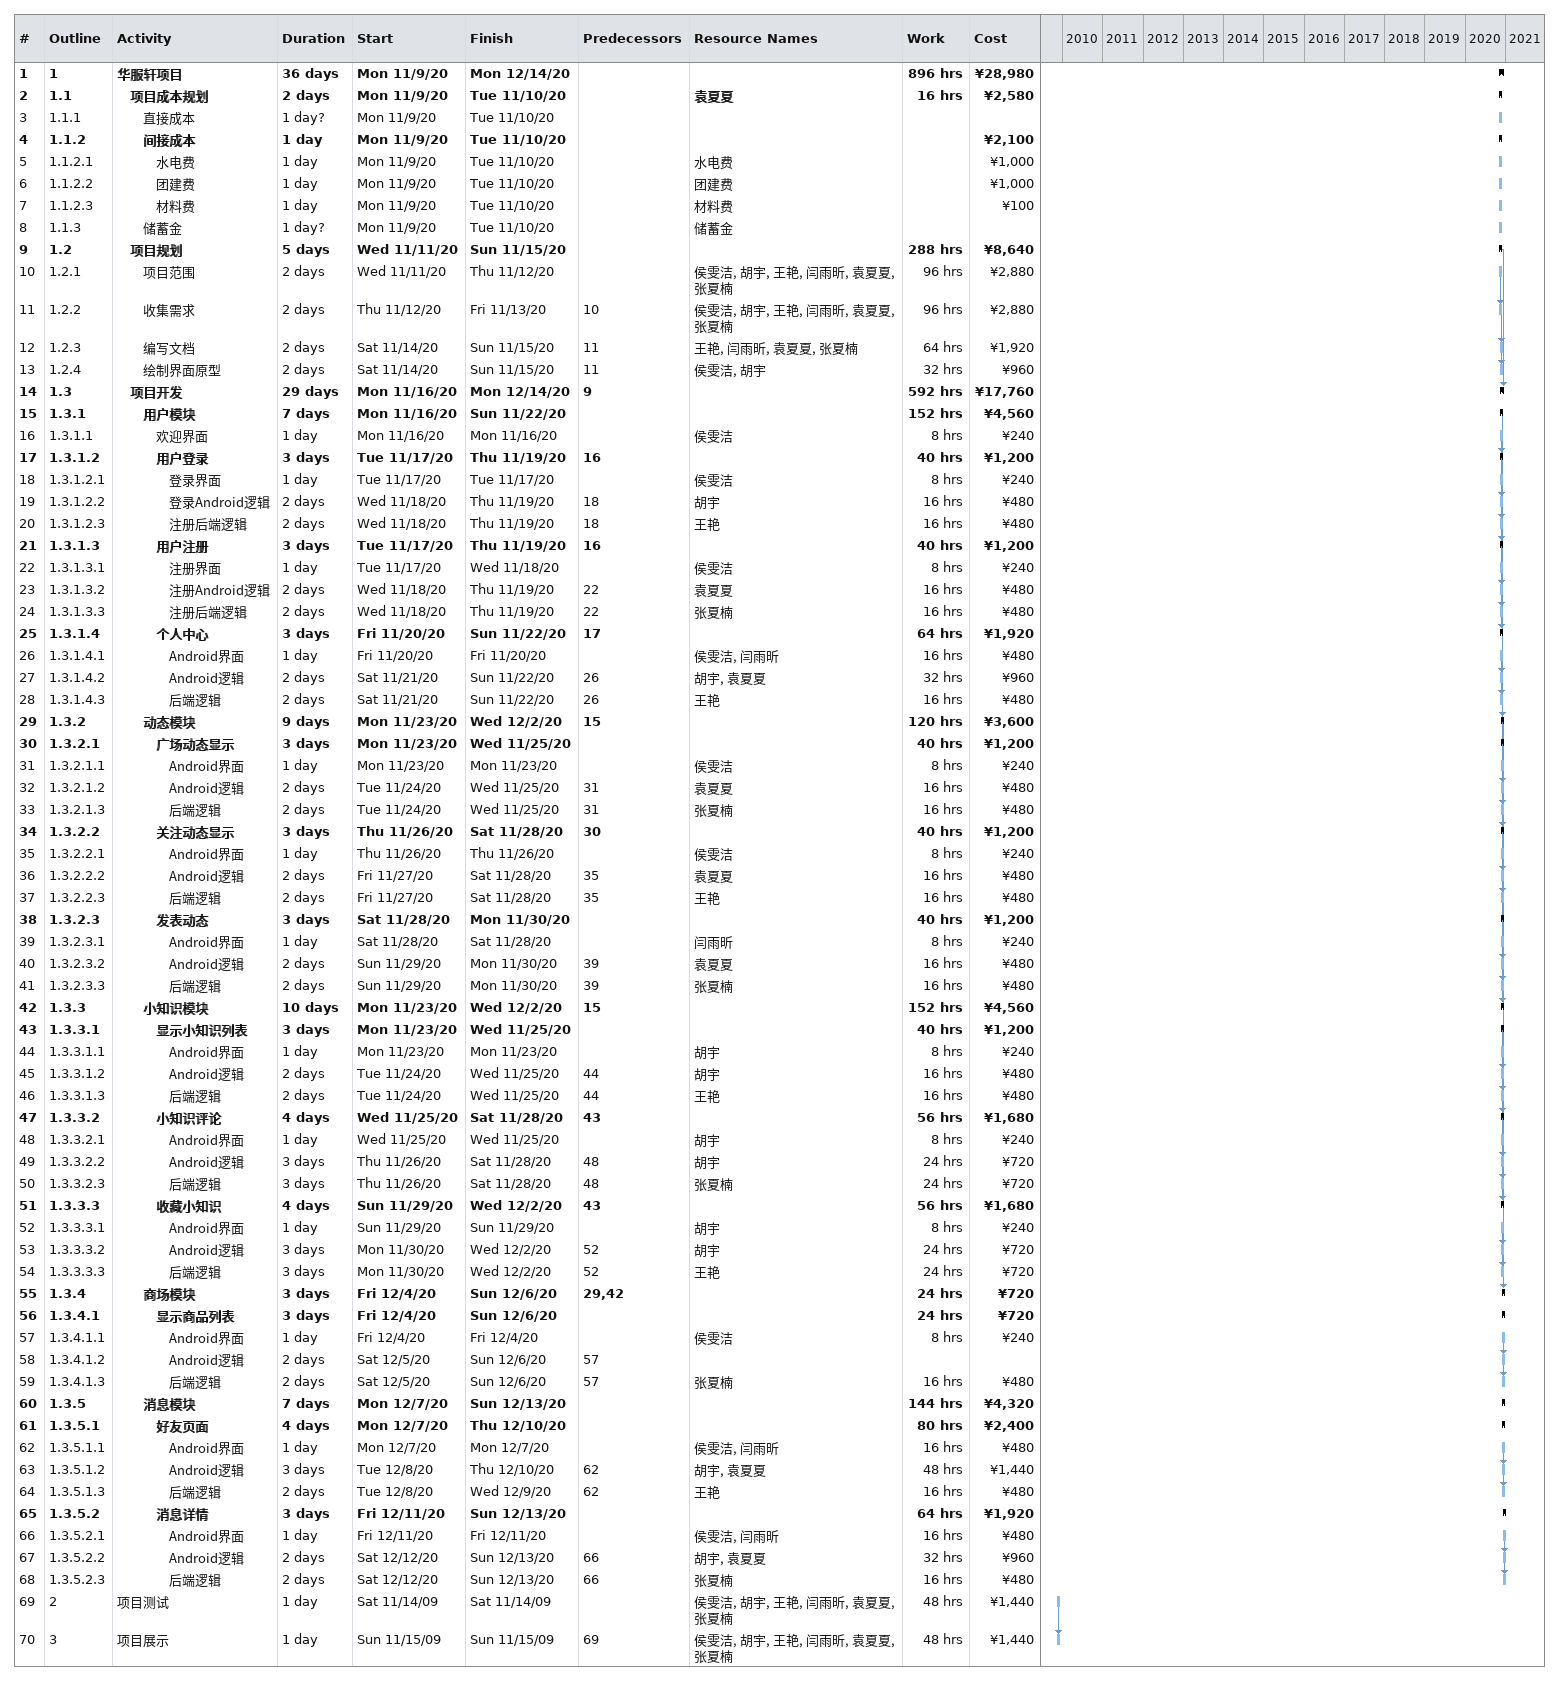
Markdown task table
| ID | WBS | Task | Duration | Start | Finish | Predecessors | Resources | Work (h) | Cost (¥) |
|---|---|---|---|---|---|---|---|---|---|
| 1 | 1 | **华服轩项目** | 36d | 2020-11-09 | 2020-12-14 |  |  | 896 | 28980 |
| 2 | 1.1 | **项目成本规划** | 2d | 2020-11-09 | 2020-11-10 |  | 袁夏夏 | 16 | 2580 |
| 3 | 1.1.1 | 直接成本 | 1d? | 2020-11-09 | 2020-11-10 |  |  |  |  |
| 4 | 1.1.2 | **间接成本** | 1d | 2020-11-09 | 2020-11-10 |  |  |  | 2100 |
| 5 | 1.1.2.1 | 水电费 | 1d | 2020-11-09 | 2020-11-10 |  | 水电费 |  | 1000 |
| 6 | 1.1.2.2 | 团建费 | 1d | 2020-11-09 | 2020-11-10 |  | 团建费 |  | 1000 |
| 7 | 1.1.2.3 | 材料费 | 1d | 2020-11-09 | 2020-11-10 |  | 材料费 |  | 100 |
| 8 | 1.1.3 | 储蓄金 | 1d? | 2020-11-09 | 2020-11-10 |  | 储蓄金 |  |  |
| 9 | 1.2 | **项目规划** | 5d | 2020-11-11 | 2020-11-15 |  |  | 288 | 8640 |
| 10 | 1.2.1 | 项目范围 | 2d | 2020-11-11 | 2020-11-12 |  | 侯雯洁, 胡宇, 王艳, 闫雨昕, 袁夏夏, 张夏楠 | 96 | 2880 |
| 11 | 1.2.2 | 收集需求 | 2d | 2020-11-12 | 2020-11-13 | 10 | 侯雯洁, 胡宇, 王艳, 闫雨昕, 袁夏夏, 张夏楠 | 96 | 2880 |
| 12 | 1.2.3 | 编写文档 | 2d | 2020-11-14 | 2020-11-15 | 11 | 王艳, 闫雨昕, 袁夏夏, 张夏楠 | 64 | 1920 |
| 13 | 1.2.4 | 绘制界面原型 | 2d | 2020-11-14 | 2020-11-15 | 11 | 侯雯洁, 胡宇 | 32 | 960 |
| 14 | 1.3 | **项目开发** | 29d | 2020-11-16 | 2020-12-14 | 9 |  | 592 | 17760 |
| 15 | 1.3.1 | **用户模块** | 7d | 2020-11-16 | 2020-11-22 |  |  | 152 | 4560 |
| 16 | 1.3.1.1 | 欢迎界面 | 1d | 2020-11-16 | 2020-11-16 |  | 侯雯洁 | 8 | 240 |
| 17 | 1.3.1.2 | **用户登录** | 3d | 2020-11-17 | 2020-11-19 | 16 |  | 40 | 1200 |
| 18 | 1.3.1.2.1 | 登录界面 | 1d | 2020-11-17 | 2020-11-17 |  | 侯雯洁 | 8 | 240 |
| 19 | 1.3.1.2.2 | 登录Android逻辑 | 2d | 2020-11-18 | 2020-11-19 | 18 | 胡宇 | 16 | 480 |
| 20 | 1.3.1.2.3 | 注册后端逻辑 | 2d | 2020-11-18 | 2020-11-19 | 18 | 王艳 | 16 | 480 |
| 21 | 1.3.1.3 | **用户注册** | 3d | 2020-11-17 | 2020-11-19 | 16 |  | 40 | 1200 |
| 22 | 1.3.1.3.1 | 注册界面 | 1d | 2020-11-17 | 2020-11-18 |  | 侯雯洁 | 8 | 240 |
| 23 | 1.3.1.3.2 | 注册Android逻辑 | 2d | 2020-11-18 | 2020-11-19 | 22 | 袁夏夏 | 16 | 480 |
| 24 | 1.3.1.3.3 | 注册后端逻辑 | 2d | 2020-11-18 | 2020-11-19 | 22 | 张夏楠 | 16 | 480 |
| 25 | 1.3.1.4 | **个人中心** | 3d | 2020-11-20 | 2020-11-22 | 17 |  | 64 | 1920 |
| 26 | 1.3.1.4.1 | Android界面 | 1d | 2020-11-20 | 2020-11-20 |  | 侯雯洁, 闫雨昕 | 16 | 480 |
| 27 | 1.3.1.4.2 | Android逻辑 | 2d | 2020-11-21 | 2020-11-22 | 26 | 胡宇, 袁夏夏 | 32 | 960 |
| 28 | 1.3.1.4.3 | 后端逻辑 | 2d | 2020-11-21 | 2020-11-22 | 26 | 王艳 | 16 | 480 |
| 29 | 1.3.2 | **动态模块** | 9d | 2020-11-23 | 2020-12-02 | 15 |  | 120 | 3600 |
| 30 | 1.3.2.1 | **广场动态显示** | 3d | 2020-11-23 | 2020-11-25 |  |  | 40 | 1200 |
| 31 | 1.3.2.1.1 | Android界面 | 1d | 2020-11-23 | 2020-11-23 |  | 侯雯洁 | 8 | 240 |
| 32 | 1.3.2.1.2 | Android逻辑 | 2d | 2020-11-24 | 2020-11-25 | 31 | 袁夏夏 | 16 | 480 |
| 33 | 1.3.2.1.3 | 后端逻辑 | 2d | 2020-11-24 | 2020-11-25 | 31 | 张夏楠 | 16 | 480 |
| 34 | 1.3.2.2 | **关注动态显示** | 3d | 2020-11-26 | 2020-11-28 | 30 |  | 40 | 1200 |
| 35 | 1.3.2.2.1 | Android界面 | 1d | 2020-11-26 | 2020-11-26 |  | 侯雯洁 | 8 | 240 |
| 36 | 1.3.2.2.2 | Android逻辑 | 2d | 2020-11-27 | 2020-11-28 | 35 | 袁夏夏 | 16 | 480 |
| 37 | 1.3.2.2.3 | 后端逻辑 | 2d | 2020-11-27 | 2020-11-28 | 35 | 王艳 | 16 | 480 |
| 38 | 1.3.2.3 | **发表动态** | 3d | 2020-11-28 | 2020-11-30 |  |  | 40 | 1200 |
| 39 | 1.3.2.3.1 | Android界面 | 1d | 2020-11-28 | 2020-11-28 |  | 闫雨昕 | 8 | 240 |
| 40 | 1.3.2.3.2 | Android逻辑 | 2d | 2020-11-29 | 2020-11-30 | 39 | 袁夏夏 | 16 | 480 |
| 41 | 1.3.2.3.3 | 后端逻辑 | 2d | 2020-11-29 | 2020-11-30 | 39 | 张夏楠 | 16 | 480 |
| 42 | 1.3.3 | **小知识模块** | 10d | 2020-11-23 | 2020-12-02 | 15 |  | 152 | 4560 |
| 43 | 1.3.3.1 | **显示小知识列表** | 3d | 2020-11-23 | 2020-11-25 |  |  | 40 | 1200 |
| 44 | 1.3.3.1.1 | Android界面 | 1d | 2020-11-23 | 2020-11-23 |  | 胡宇 | 8 | 240 |
| 45 | 1.3.3.1.2 | Android逻辑 | 2d | 2020-11-24 | 2020-11-25 | 44 | 胡宇 | 16 | 480 |
| 46 | 1.3.3.1.3 | 后端逻辑 | 2d | 2020-11-24 | 2020-11-25 | 44 | 王艳 | 16 | 480 |
| 47 | 1.3.3.2 | **小知识评论** | 4d | 2020-11-25 | 2020-11-28 | 43 |  | 56 | 1680 |
| 48 | 1.3.3.2.1 | Android界面 | 1d | 2020-11-25 | 2020-11-25 |  | 胡宇 | 8 | 240 |
| 49 | 1.3.3.2.2 | Android逻辑 | 3d | 2020-11-26 | 2020-11-28 | 48 | 胡宇 | 24 | 720 |
| 50 | 1.3.3.2.3 | 后端逻辑 | 3d | 2020-11-26 | 2020-11-28 | 48 | 张夏楠 | 24 | 720 |
| 51 | 1.3.3.3 | **收藏小知识** | 4d | 2020-11-29 | 2020-12-02 | 43 |  | 56 | 1680 |
| 52 | 1.3.3.3.1 | Android界面 | 1d | 2020-11-29 | 2020-11-29 |  | 胡宇 | 8 | 240 |
| 53 | 1.3.3.3.2 | Android逻辑 | 3d | 2020-11-30 | 2020-12-02 | 52 | 胡宇 | 24 | 720 |
| 54 | 1.3.3.3.3 | 后端逻辑 | 3d | 2020-11-30 | 2020-12-02 | 52 | 王艳 | 24 | 720 |
| 55 | 1.3.4 | **商场模块** | 3d | 2020-12-04 | 2020-12-06 | 29, 42 |  | 24 | 720 |
| 56 | 1.3.4.1 | **显示商品列表** | 3d | 2020-12-04 | 2020-12-06 |  |  | 24 | 720 |
| 57 | 1.3.4.1.1 | Android界面 | 1d | 2020-12-04 | 2020-12-04 |  | 侯雯洁 | 8 | 240 |
| 58 | 1.3.4.1.2 | Android逻辑 | 2d | 2020-12-05 | 2020-12-06 | 57 |  |  |  |
| 59 | 1.3.4.1.3 | 后端逻辑 | 2d | 2020-12-05 | 2020-12-06 | 57 | 张夏楠 | 16 | 480 |
| 60 | 1.3.5 | **消息模块** | 7d | 2020-12-07 | 2020-12-13 |  |  | 144 | 4320 |
| 61 | 1.3.5.1 | **好友页面** | 4d | 2020-12-07 | 2020-12-10 |  |  | 80 | 2400 |
| 62 | 1.3.5.1.1 | Android界面 | 1d | 2020-12-07 | 2020-12-07 |  | 侯雯洁, 闫雨昕 | 16 | 480 |
| 63 | 1.3.5.1.2 | Android逻辑 | 3d | 2020-12-08 | 2020-12-10 | 62 | 胡宇, 袁夏夏 | 48 | 1440 |
| 64 | 1.3.5.1.3 | 后端逻辑 | 2d | 2020-12-08 | 2020-12-09 | 62 | 王艳 | 16 | 480 |
| 65 | 1.3.5.2 | **消息详情** | 3d | 2020-12-11 | 2020-12-13 |  |  | 64 | 1920 |
| 66 | 1.3.5.2.1 | Android界面 | 1d | 2020-12-11 | 2020-12-11 |  | 侯雯洁, 闫雨昕 | 16 | 480 |
| 67 | 1.3.5.2.2 | Android逻辑 | 2d | 2020-12-12 | 2020-12-13 | 66 | 胡宇, 袁夏夏 | 32 | 960 |
| 68 | 1.3.5.2.3 | 后端逻辑 | 2d | 2020-12-12 | 2020-12-13 | 66 | 张夏楠 | 16 | 480 |
| 69 | 2 | 项目测试 | 1d | 2009-11-14 | 2009-11-14 |  | 侯雯洁, 胡宇, 王艳, 闫雨昕, 袁夏夏, 张夏楠 | 48 | 1440 |
| 70 | 3 | 项目展示 | 1d | 2009-11-15 | 2009-11-15 | 69 | 侯雯洁, 胡宇, 王艳, 闫雨昕, 袁夏夏, 张夏楠 | 48 | 1440 |
